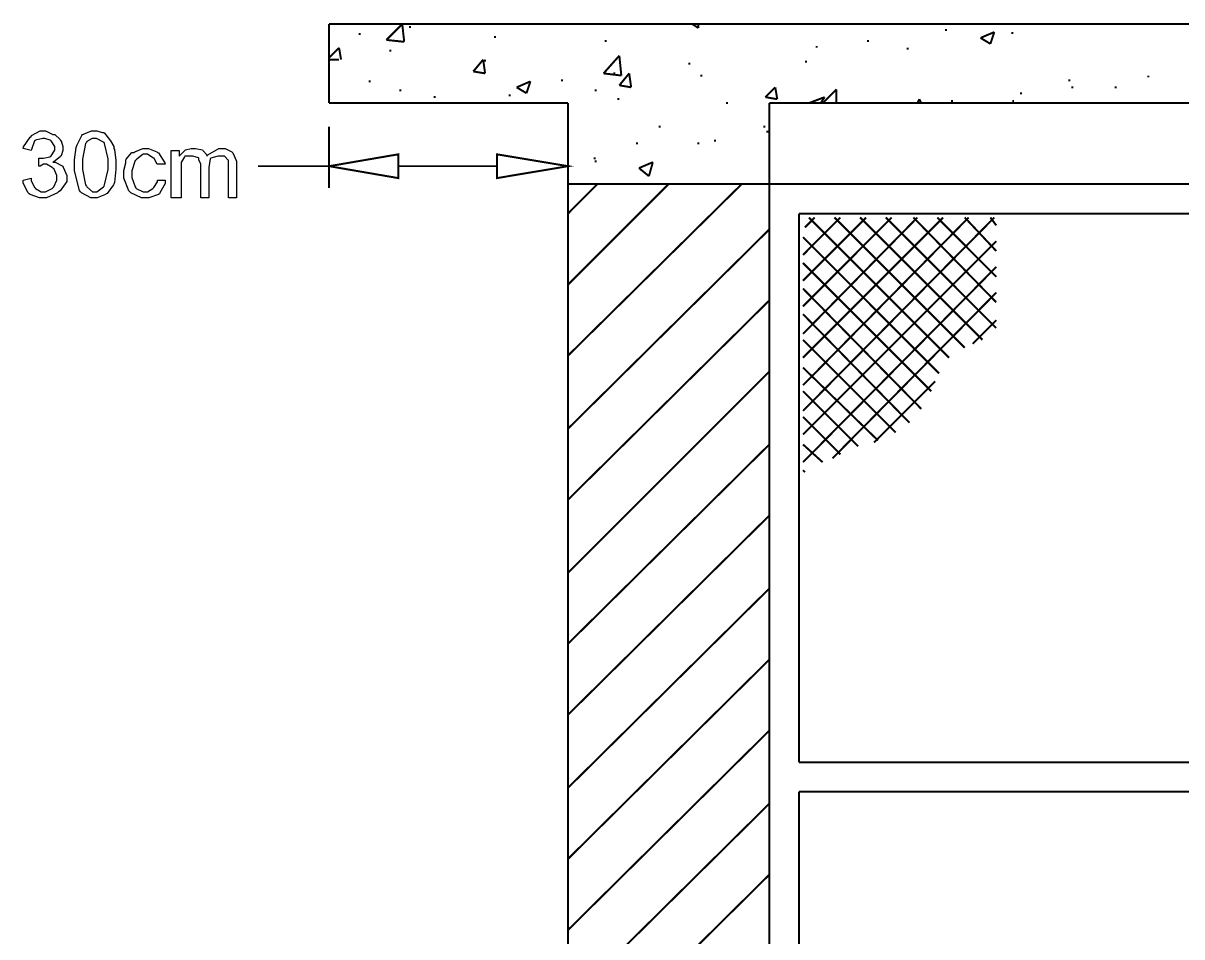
# Model space of a CAD drawing. Extents: x 219 to 1226, y 175 to 465.
# Drawn here: x 226.17 to 251.06, y 242.49 to 262.12 of the extents above; entities that cross this region are included whole.
import ezdxf

# ---------------------------------------------------------------- set-up
doc = ezdxf.new("R2010")
doc.units = 0
doc.header["$MEASUREMENT"] = 0
for name, color, linetype in [('C00-00-00-BLACK', 7, 'Continuous'), ('C00-7E-FF', 150, 'Continuous'), ('CFF-7E-00', 30, 'Continuous')]:
    doc.layers.add(name, color=color, linetype=linetype)

msp = doc.modelspace()

# ---------------------------------------------------------------- linework, layer by layer
at = {"layer": 'C00-00-00-BLACK', "const_width": 0.0423}
for points in [[(232.744, 262.098), (232.744, 260.402)], [(232.744, 262.098), (408.666, 262.098)], [(233.38, 261.887), (233.423, 261.887)], [(233.974, 261.759), (234.315, 262.098)], [(234.357, 261.718), (234.315, 262.098)], [(234.484, 262.055), (234.484, 262.014)], [(240.549, 262.098), (240.676, 262.014)], [(240.676, 262.014), (240.676, 262.098)], [(245.978, 261.971), (246.02, 261.971)], [(247.037, 261.929), (246.74, 261.802)], [(246.951, 261.675), (247.037, 261.929)], [(247.42, 261.929), (247.42, 261.887)], [(233.974, 261.759), (234.357, 261.718)], [(236.307, 261.844), (236.307, 261.802)], [(238.683, 261.759), (238.683, 261.718)], [(243.221, 261.632), (243.221, 261.59)], [(244.325, 261.759), (244.325, 261.718)], [(246.74, 261.802), (246.951, 261.675)], [(232.744, 261.379), (232.957, 261.59)], [(233, 261.336), (232.957, 261.59)], [(234.058, 261.548), (234.058, 261.505)], [(238.64, 261.04), (238.979, 261.421)], [(239.022, 260.994), (238.979, 261.421)], [(245.171, 261.59), (245.171, 261.548)], [(232.744, 261.336), (232.957, 261.336)], [(235.841, 261.082), (236.054, 261.336)], [(236.095, 261.04), (236.054, 261.336)], [(236.095, 261.336), (236.095, 261.293)], [(240.463, 261.252), (240.506, 261.252)], [(242.967, 261.293), (243.009, 261.293)], [(235.841, 261.082), (236.095, 261.04)], [(237.749, 260.91), (237.749, 260.868)], [(238.64, 261.04), (239.022, 260.994)], [(238.852, 261.04), (238.895, 261.04)], [(238.979, 260.783), (239.191, 261.04)], [(239.233, 260.741), (239.191, 261.04)], [(240.718, 260.994), (240.76, 260.994)], [(248.65, 260.91), (248.65, 260.868)], [(250.345, 260.994), (250.345, 260.953)], [(233.592, 260.868), (233.635, 260.868)], [(234.272, 260.698), (234.272, 260.657)], [(236.773, 260.741), (237.069, 260.868)], [(236.773, 260.741), (236.984, 260.614)], [(236.984, 260.614), (237.069, 260.868)], [(238.469, 260.698), (238.469, 260.657)], [(238.979, 260.783), (239.233, 260.741)], [(242.117, 260.53), (242.329, 260.741)], [(242.372, 260.487), (242.329, 260.741)], [(243.348, 260.402), (243.644, 260.698)], [(243.644, 260.402), (243.644, 260.698)], [(248.692, 260.741), (248.734, 260.741)], [(249.623, 260.741), (249.666, 260.741)], [(232.744, 260.402), (237.877, 260.402)], [(234.993, 260.53), (235.034, 260.53)], [(236.264, 260.402), (236.307, 260.402)], [(236.603, 260.571), (236.646, 260.571)], [(237.877, 260.402), (237.877, 208.094)], [(238.937, 260.487), (238.979, 260.487)], [(241.268, 260.402), (241.311, 260.402)], [(242.117, 260.53), (242.372, 260.487)], [(242.202, 260.402), (242.202, 208.943)], [(242.202, 260.402), (399.208, 260.402)], [(243.051, 260.402), (243.39, 260.53)], [(243.051, 260.402), (243.094, 260.402)], [(243.305, 260.402), (243.39, 260.53)], [(245.383, 260.402), (245.424, 260.487)], [(245.467, 260.402), (245.424, 260.487)], [(246.105, 260.445), (246.146, 260.445)], [(247.42, 260.445), (247.462, 260.445)], [(247.589, 260.614), (247.632, 260.614)], [(239.827, 259.895), (239.868, 259.895)], [(242.076, 259.895), (242.117, 259.895)], [(242.16, 259.809), (242.16, 259.768)], [(239.361, 259.556), (239.361, 259.513)], [(240.676, 259.556), (240.676, 259.513)], [(241.015, 259.598), (241.056, 259.598)], [(238.427, 259.217), (238.469, 259.217)], [(238.469, 259.175), (238.469, 259.133)], [(239.402, 259.006), (239.699, 259.133)], [(239.615, 258.833), (239.699, 259.133)], [(239.402, 259.006), (239.615, 258.833)], [(237.877, 258.664), (242.202, 258.664)], [(237.877, 258.029), (238.511, 258.664)], [(237.877, 256.502), (240.04, 258.664)], [(237.877, 254.978), (241.61, 258.664)], [(242.202, 258.664), (279.947, 258.664)], [(242.839, 258.029), (242.839, 246.244)], [(242.839, 258.029), (279.313, 258.029)], [(247.037, 257.945), (242.925, 253.79)], [(246.485, 257.945), (242.925, 254.341)], [(245.936, 257.945), (242.925, 254.933)], [(245.383, 257.945), (242.925, 255.444)], [(244.832, 257.945), (242.925, 256.036)], [(244.282, 257.945), (242.925, 256.587)], [(243.729, 257.945), (242.925, 257.14)], [(243.178, 257.945), (242.967, 257.732)], [(243.051, 257.945), (246.062, 254.933)], [(243.601, 257.945), (246.401, 255.147)], [(244.152, 257.945), (246.782, 255.317)], [(244.705, 257.945), (247.078, 255.57)], [(245.298, 257.945), (247.078, 256.122)], [(245.809, 257.945), (247.078, 256.671)], [(246.401, 257.945), (247.078, 257.224)], [(246.951, 257.945), (247.078, 257.775)], [(237.877, 253.409), (242.202, 257.69)], [(242.925, 257.521), (245.85, 254.595)], [(247.078, 257.436), (242.925, 253.283)], [(242.925, 256.968), (245.679, 254.214)], [(247.078, 256.884), (242.925, 252.687)], [(242.925, 256.418), (245.467, 253.832)], [(237.877, 251.883), (242.202, 256.164)], [(247.078, 256.332), (243.56, 252.772)], [(242.925, 255.868), (245.213, 253.536)], [(247.078, 255.74), (246.571, 255.233)], [(242.925, 255.317), (244.917, 253.324)], [(242.925, 254.721), (244.535, 253.156)], [(237.877, 250.313), (242.202, 254.637)], [(245.766, 254.425), (244.451, 253.113)], [(242.925, 254.214), (244.11, 253.028)], [(242.925, 253.663), (243.729, 252.857)], [(237.877, 248.788), (242.202, 253.07)], [(242.925, 253.07), (243.348, 252.687)], [(242.925, 252.518), (242.967, 252.475)], [(237.877, 247.263), (242.202, 251.544)], [(237.877, 245.694), (242.202, 249.976)], [(237.877, 244.167), (242.202, 248.449)], [(237.877, 242.64), (242.202, 246.924)], [(242.839, 246.244), (279.313, 246.244)], [(242.839, 245.61), (242.839, 211.317)], [(242.839, 245.61), (258.614, 245.61)], [(237.877, 241.075), (242.202, 245.355)], [(237.877, 239.548), (242.202, 243.829)]]:
    msp.add_lwpolyline(points, dxfattribs=at)
at = {"layer": 'C00-7E-FF', "const_width": 0.0423}
for points in [[(232.744, 259.895), (232.744, 258.58)], [(237.877, 259.895), (237.877, 258.58)], [(232.744, 259.047), (231.217, 259.047)], [(236.35, 259.047), (234.23, 259.047)]]:
    msp.add_lwpolyline(points, dxfattribs=at)
for points in [[(234.23, 259.302), (234.23, 258.791), (232.744, 259.047), (234.23, 259.302)], [(236.35, 259.302), (236.35, 258.791), (237.877, 259.047), (236.35, 259.302)]]:
    msp.add_lwpolyline(points, close=True, dxfattribs=at)
at = {"layer": 'C00-7E-FF'}
for points in [[(234.23, 259.302), (234.23, 258.791), (232.744, 259.047), (234.23, 259.302)], [(236.35, 259.302), (236.35, 258.791), (237.877, 259.047), (236.35, 259.302)]]:
    msp.add_lwpolyline(points, close=True, dxfattribs=at)
at = {"layer": 'CFF-7E-00'}
for points in [[(226.17, 258.748), (226.34, 258.791), (226.34, 258.739), (226.414, 258.591), (226.425, 258.58), (226.435, 258.57), (226.555, 258.494), (226.595, 258.494), (226.647, 258.494), (226.795, 258.57), (226.806, 258.58), (226.826, 258.602), (226.891, 258.744), (226.891, 258.791), (226.891, 258.844), (226.826, 258.995), (226.806, 259.006), (226.795, 259.017), (226.675, 259.09), (226.636, 259.09), (226.604, 259.09), (226.533, 259.047), (226.509, 259.047), (226.509, 259.217), (226.509, 259.217), (226.552, 259.217), (226.552, 259.217), (226.604, 259.217), (226.742, 259.25), (226.764, 259.259), (226.774, 259.27), (226.848, 259.39), (226.848, 259.429), (226.848, 259.472), (226.774, 259.589), (226.764, 259.598), (226.753, 259.609), (226.633, 259.639), (226.595, 259.639), (226.595, 259.639), (226.435, 259.609), (226.425, 259.598), (226.414, 259.589), (226.35, 259.408), (226.34, 259.386), (226.17, 259.429), (226.18, 259.46), (226.318, 259.673), (226.34, 259.682), (226.35, 259.704), (226.533, 259.809), (226.595, 259.809), (226.647, 259.809), (226.795, 259.736), (226.806, 259.725), (226.847, 259.725), (226.964, 259.62), (226.975, 259.598), (226.986, 259.589), (227.021, 259.469), (227.021, 259.429), (227.021, 259.387), (226.986, 259.27), (226.975, 259.259), (226.964, 259.25), (226.826, 259.143), (226.806, 259.133), (226.859, 259.133), (227.008, 259.058), (227.021, 259.047), (227.03, 259.026), (227.105, 258.85), (227.105, 258.791), (227.105, 258.718), (226.964, 258.517), (226.932, 258.494), (226.91, 258.474), (226.673, 258.368), (226.595, 258.368), (226.52, 258.368), (226.319, 258.442), (226.299, 258.452), (226.276, 258.474), (226.17, 258.681), (226.17, 258.748)], [(227.274, 259.09), (227.274, 259.186), (227.306, 259.451), (227.317, 259.472), (227.327, 259.503), (227.433, 259.704), (227.444, 259.725), (227.464, 259.736), (227.638, 259.809), (227.697, 259.809), (227.75, 259.809), (227.869, 259.768), (227.909, 259.768), (227.919, 259.758), (228.025, 259.62), (228.036, 259.598), (228.046, 259.589), (228.12, 259.469), (228.12, 259.429), (228.13, 259.408), (228.163, 259.17), (228.163, 259.09), (228.163, 258.984), (228.13, 258.696), (228.12, 258.664), (228.109, 258.643), (227.973, 258.463), (227.952, 258.452), (227.941, 258.442), (227.758, 258.368), (227.697, 258.368), (227.623, 258.368), (227.422, 258.474), (227.401, 258.494), (227.379, 258.526), (227.274, 258.949), (227.274, 259.09)], [(227.444, 259.09), (227.444, 258.973), (227.506, 258.643), (227.528, 258.621), (227.537, 258.601), (227.657, 258.494), (227.697, 258.494), (227.75, 258.494), (227.898, 258.601), (227.909, 258.621), (227.919, 258.643), (227.994, 258.978), (227.994, 259.09), (227.994, 259.207), (227.919, 259.535), (227.909, 259.556), (227.898, 259.566), (227.747, 259.639), (227.697, 259.639), (227.654, 259.639), (227.537, 259.578), (227.528, 259.556), (227.506, 259.535), (227.444, 259.201), (227.444, 259.09)], [(229.055, 258.748), (229.224, 258.748), (229.224, 258.675), (229.107, 258.474), (229.097, 258.452), (229.075, 258.442), (228.869, 258.368), (228.801, 258.368), (228.716, 258.368), (228.483, 258.474), (228.462, 258.494), (228.44, 258.517), (228.333, 258.786), (228.333, 258.876), (228.333, 258.952), (228.375, 259.12), (228.375, 259.175), (228.385, 259.197), (228.506, 259.343), (228.547, 259.343), (228.568, 259.354), (228.742, 259.429), (228.801, 259.429), (228.864, 259.429), (229.044, 259.354), (229.055, 259.343), (229.075, 259.334), (229.213, 259.122), (229.224, 259.09), (229.055, 259.09), (229.044, 259.101), (228.988, 259.217), (228.971, 259.217), (228.959, 259.227), (228.84, 259.302), (228.801, 259.302), (228.747, 259.302), (228.609, 259.197), (228.589, 259.175), (228.578, 259.166), (228.505, 258.949), (228.505, 258.876), (228.505, 258.803), (228.578, 258.602), (228.589, 258.58), (228.598, 258.57), (228.75, 258.494), (228.801, 258.494), (228.842, 258.494), (228.959, 258.57), (228.971, 258.58), (228.98, 258.591), (229.055, 258.71), (229.055, 258.748)], [(229.351, 258.368), (229.351, 259.386), (229.52, 259.386), (229.52, 259.259), (229.53, 259.27), (229.636, 259.376), (229.647, 259.386), (229.657, 259.397), (229.777, 259.429), (229.817, 259.429), (229.87, 259.429), (230.021, 259.397), (230.032, 259.386), (230.041, 259.376), (230.116, 259.29), (230.116, 259.259), (230.136, 259.291), (230.375, 259.429), (230.455, 259.429), (230.507, 259.429), (230.656, 259.354), (230.667, 259.343), (230.677, 259.334), (230.751, 259.152), (230.751, 259.09), (230.751, 258.368), (230.581, 258.368), (230.581, 259.047), (230.581, 259.08), (230.581, 259.152), (230.581, 259.175), (230.57, 259.186), (230.507, 259.25), (230.497, 259.259), (230.475, 259.259), (230.427, 259.259), (230.412, 259.259), (230.358, 259.259), (230.222, 259.227), (230.201, 259.217), (230.19, 259.207), (230.158, 259.022), (230.158, 258.96), (230.158, 258.368), (229.989, 258.368), (229.989, 259.047), (229.989, 259.09), (229.946, 259.185), (229.946, 259.217), (229.935, 259.227), (229.814, 259.259), (229.774, 259.259), (229.742, 259.259), (229.671, 259.259), (229.647, 259.259), (229.636, 259.25), (229.573, 259.143), (229.563, 259.133), (229.563, 259.079), (229.563, 258.959), (229.563, 258.917), (229.563, 258.368), (229.351, 258.368)]]:
    msp.add_lwpolyline(points, close=True, dxfattribs=at)

doc.saveas('drawing.dxf')
